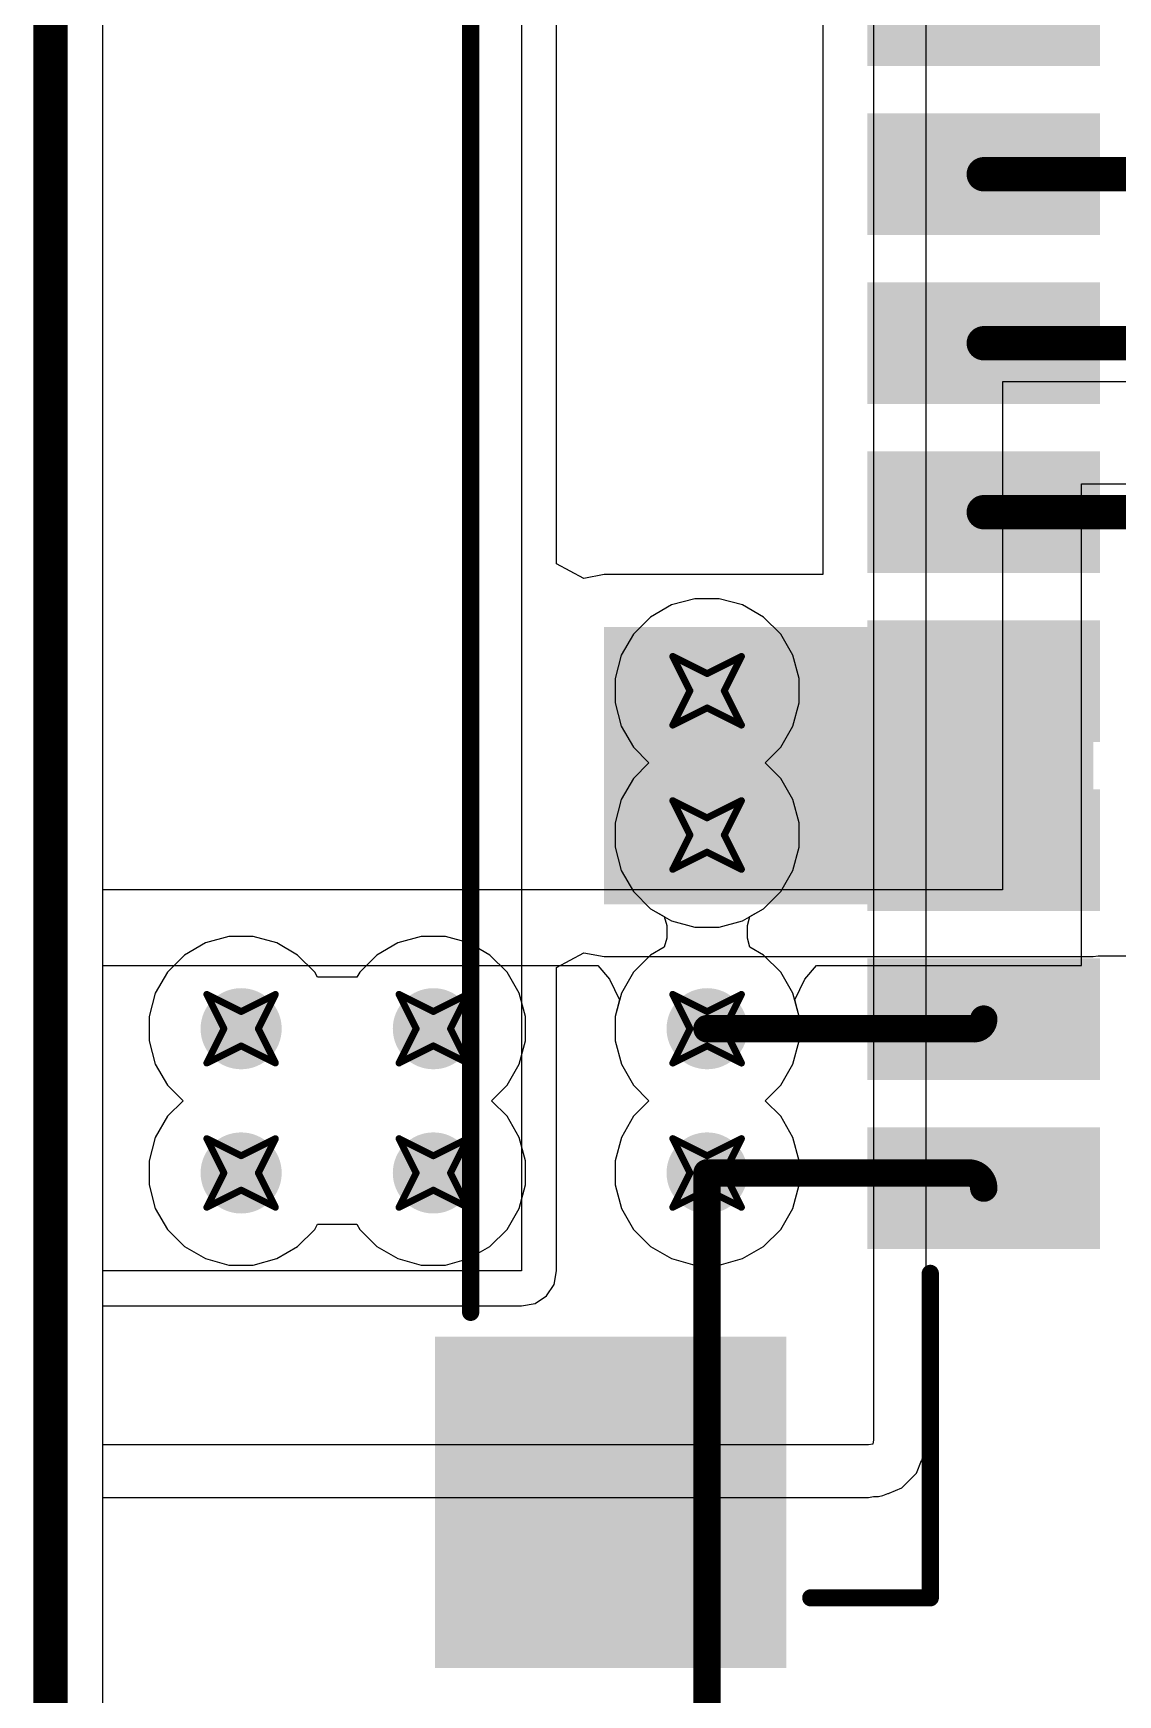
# Model space of a CAD drawing. Header units: inches. Extents: x -36 to 349, y -11 to 240.
# Drawn here: x -6.63 to 1.4, y 54.62 to 66.92 of the extents above; entities that cross this region are included whole.
import ezdxf

# ---------------------------------------------------------------- set-up
doc = ezdxf.new("R2010")
doc.units = ezdxf.units.IN
for name, color, linetype in [('Board Outline', 216, 'Continuous'), ('Bottom Layer', 5, 'Continuous'), ('Drill Drawing', 1, 'Continuous'), ('Layer 1', 16, 'Continuous'), ('Layer 2', 76, 'Continuous'), ('Top Layer', 1, 'Continuous'), ('Top Overlay', 2, 'Continuous'), ('Top Paste', 8, 'Continuous'), ('Top Solder', 216, 'Continuous'), ('Via Holes', 16, 'Continuous')]:
    doc.layers.add(name, color=color, linetype=linetype)

# ---------------------------------------------------------------- blocks, each defined once
blk = doc.blocks.new('HC_1_25_12PLT_336')
at = {"layer": 'Top Layer'}
for points in [[(-2.275, 2.19), (-1.475, 2.19), (-1.475, 0.57), (-2.275, 0.57)], [(-1.025, 2.19), (-0.225, 2.19), (-0.225, 0.57), (-1.025, 0.57)], [(0.225, 2.19), (1.025, 2.19), (1.025, 0.57), (0.225, 0.57)], [(1.475, 2.19), (2.275, 2.19), (2.275, 0.57), (1.475, 0.57)], [(2.725, 2.19), (3.525, 2.19), (3.525, 0.57), (2.725, 0.57)], [(3.975, 0.57), (3.975, 2.19), (4.775, 2.19), (4.775, 0.57)], [(5.225, 0.57), (5.225, 2.19), (6.025, 2.19), (6.025, 0.57)], [(6.475, 0.57), (6.475, 2.19), (7.275, 2.19), (7.275, 0.57)], [(8.025, -0.13), (10.375, -0.13), (10.375, -2.63), (8.025, -2.63)]]:
    blk.add_hatch(color=1, dxfattribs=at).paths.add_polyline_path(points)
at = {"layer": 'Top Paste'}
for points in [[(-2.275, 2.19), (-1.475, 2.19), (-1.475, 0.57), (-2.275, 0.57)], [(-1.025, 2.19), (-0.225, 2.19), (-0.225, 0.57), (-1.025, 0.57)], [(0.225, 2.19), (1.025, 2.19), (1.025, 0.57), (0.225, 0.57)], [(1.475, 2.19), (2.275, 2.19), (2.275, 0.57), (1.475, 0.57)], [(2.725, 2.19), (3.525, 2.19), (3.525, 0.57), (2.725, 0.57)], [(3.975, 0.57), (3.975, 2.19), (4.775, 2.19), (4.775, 0.57)], [(5.225, 0.57), (5.225, 2.19), (6.025, 2.19), (6.025, 0.57)], [(6.475, 0.57), (6.475, 2.19), (7.275, 2.19), (7.275, 0.57)], [(8.025, -0.13), (10.375, -0.13), (10.375, -2.63), (8.025, -2.63)]]:
    blk.add_hatch(color=8, dxfattribs=at).paths.add_polyline_path(points)
at = {"layer": 'Top Solder'}
for points in [[(-2.325, 2.24), (-1.425, 2.24), (-1.425, 0.52), (-2.325, 0.52)], [(-1.075, 2.24), (-0.175, 2.24), (-0.175, 0.52), (-1.075, 0.52)], [(0.175, 2.24), (1.075, 2.24), (1.075, 0.52), (0.175, 0.52)], [(1.425, 2.24), (2.325, 2.24), (2.325, 0.52), (1.425, 0.52)], [(2.675, 2.24), (3.575, 2.24), (3.575, 0.52), (2.675, 0.52)], [(3.925, 0.52), (3.925, 2.24), (4.825, 2.24), (4.825, 0.52)], [(5.175, 0.52), (5.175, 2.24), (6.075, 2.24), (6.075, 0.52)], [(6.425, 0.52), (6.425, 2.24), (7.325, 2.24), (7.325, 0.52)], [(7.975, -0.08), (10.425, -0.08), (10.425, -2.68), (7.975, -2.68)]]:
    blk.add_hatch(color=216, dxfattribs=at).paths.add_polyline_path(points)
at = {"layer": 'Top Overlay'}
for points in [[(9.906, 0.985, 0.127, 0.127, 0), (7.506, 0.985, 0.127, 0.127, 0)], [(9.906, 0.101, 0.127, 0.127, 0), (9.906, 0.985, 0.127, 0.127, 0)], [(7.794, -2.415, 0.127, 0.127, 0), (-7.794, -2.415, 0.127, 0.127, 0)]]:
    blk.add_lwpolyline(points, format="xyseb", dxfattribs=at)
for points in [[(7.474, 0.985, 0.0635, 0.0635, 1), (7.538, 0.985, 0.0635, 0.0635, 1)], [(9.874, 0.985, 0.0635, 0.0635, 1), (9.938, 0.985, 0.0635, 0.0635, 1)], [(9.874, 0.985, 0.0635, 0.0635, 1), (9.938, 0.985, 0.0635, 0.0635, 1)], [(9.874, 0.101, 0.0635, 0.0635, 1), (9.938, 0.101, 0.0635, 0.0635, 1)], [(7.762, -2.415, 0.0635, 0.0635, 1), (7.826, -2.415, 0.0635, 0.0635, 1)]]:
    blk.add_lwpolyline(points, format="xyseb", close=True, dxfattribs=at)

msp = doc.modelspace()

# ---------------------------------------------------------------- hatches: boundary and pattern name
at = {"layer": 'Bottom Layer'}
h = msp.add_hatch(color=5, dxfattribs=at)
edge = h.paths.add_edge_path()
edge.add_arc((-1.642, 62.052), 0.3, 0, 360)
h = msp.add_hatch(color=5, dxfattribs=at)
edge = h.paths.add_edge_path()
edge.add_arc((-1.642, 60.985), 0.3, 0, 360)
h = msp.add_hatch(color=5, dxfattribs=at)
edge = h.paths.add_edge_path()
edge.add_arc((-5.089, 59.552), 0.3, 0, 360)
h = msp.add_hatch(color=5, dxfattribs=at)
edge = h.paths.add_edge_path()
edge.add_arc((-3.667, 59.552), 0.3, 0, 360)
h = msp.add_hatch(color=5, dxfattribs=at)
edge = h.paths.add_edge_path()
edge.add_arc((-1.642, 59.552), 0.3, 0, 360)
h = msp.add_hatch(color=5, dxfattribs=at)
edge = h.paths.add_edge_path()
edge.add_arc((-5.089, 58.485), 0.3, 0, 360)
h = msp.add_hatch(color=5, dxfattribs=at)
edge = h.paths.add_edge_path()
edge.add_arc((-3.667, 58.485), 0.3, 0, 360)
h = msp.add_hatch(color=5, dxfattribs=at)
edge = h.paths.add_edge_path()
edge.add_arc((-1.642, 58.485), 0.3, 0, 360)
at = {"layer": 'Layer 1'}
h = msp.add_hatch(color=16, dxfattribs=at)
edge = h.paths.add_edge_path()
edge.add_arc((-1.642, 62.052), 0.3, 0, 360)
h = msp.add_hatch(color=16, dxfattribs=at)
edge = h.paths.add_edge_path()
edge.add_arc((-1.642, 60.985), 0.3, 0, 360)
h = msp.add_hatch(color=16, dxfattribs=at)
edge = h.paths.add_edge_path()
edge.add_arc((-5.089, 59.552), 0.3, 0, 360)
h = msp.add_hatch(color=16, dxfattribs=at)
edge = h.paths.add_edge_path()
edge.add_arc((-3.667, 59.552), 0.3, 0, 360)
h = msp.add_hatch(color=16, dxfattribs=at)
edge = h.paths.add_edge_path()
edge.add_arc((-1.642, 59.552), 0.3, 0, 360)
h = msp.add_hatch(color=16, dxfattribs=at)
edge = h.paths.add_edge_path()
edge.add_arc((-5.089, 58.485), 0.3, 0, 360)
h = msp.add_hatch(color=16, dxfattribs=at)
edge = h.paths.add_edge_path()
edge.add_arc((-3.667, 58.485), 0.3, 0, 360)
h = msp.add_hatch(color=16, dxfattribs=at)
edge = h.paths.add_edge_path()
edge.add_arc((-1.642, 58.485), 0.3, 0, 360)
at = {"layer": 'Layer 2'}
h = msp.add_hatch(color=76, dxfattribs=at)
edge = h.paths.add_edge_path()
edge.add_arc((-1.642, 62.052), 0.3, 0, 360)
h = msp.add_hatch(color=76, dxfattribs=at)
edge = h.paths.add_edge_path()
edge.add_arc((-1.642, 60.985), 0.3, 0, 360)
h = msp.add_hatch(color=76, dxfattribs=at)
edge = h.paths.add_edge_path()
edge.add_arc((-5.089, 59.552), 0.3, 0, 360)
h = msp.add_hatch(color=76, dxfattribs=at)
edge = h.paths.add_edge_path()
edge.add_arc((-3.667, 59.552), 0.3, 0, 360)
h = msp.add_hatch(color=76, dxfattribs=at)
edge = h.paths.add_edge_path()
edge.add_arc((-1.642, 59.552), 0.3, 0, 360)
h = msp.add_hatch(color=76, dxfattribs=at)
edge = h.paths.add_edge_path()
edge.add_arc((-5.089, 58.485), 0.3, 0, 360)
h = msp.add_hatch(color=76, dxfattribs=at)
edge = h.paths.add_edge_path()
edge.add_arc((-3.667, 58.485), 0.3, 0, 360)
h = msp.add_hatch(color=76, dxfattribs=at)
edge = h.paths.add_edge_path()
edge.add_arc((-1.642, 58.485), 0.3, 0, 360)
at = {"layer": 'Top Layer'}
msp.add_hatch(color=1, dxfattribs=at).paths.add_polyline_path([(-2.404, 60.473), (1.214, 60.473), (1.214, 62.523), (-2.404, 62.523)])
h = msp.add_hatch(color=1, dxfattribs=at)
edge = h.paths.add_edge_path()
edge.add_arc((-1.642, 62.052), 0.3, 0, 360)
h = msp.add_hatch(color=1, dxfattribs=at)
edge = h.paths.add_edge_path()
edge.add_arc((-1.642, 60.985), 0.3, 0, 360)
h = msp.add_hatch(color=1, dxfattribs=at)
edge = h.paths.add_edge_path()
edge.add_arc((-5.089, 59.552), 0.3, 0, 360)
h = msp.add_hatch(color=1, dxfattribs=at)
edge = h.paths.add_edge_path()
edge.add_arc((-3.667, 59.552), 0.3, 0, 360)
h = msp.add_hatch(color=1, dxfattribs=at)
edge = h.paths.add_edge_path()
edge.add_arc((-1.642, 59.552), 0.3, 0, 360)
h = msp.add_hatch(color=1, dxfattribs=at)
edge = h.paths.add_edge_path()
edge.add_arc((-5.089, 58.485), 0.3, 0, 360)
h = msp.add_hatch(color=1, dxfattribs=at)
edge = h.paths.add_edge_path()
edge.add_arc((-3.667, 58.485), 0.3, 0, 360)
h = msp.add_hatch(color=1, dxfattribs=at)
edge = h.paths.add_edge_path()
edge.add_arc((-1.642, 58.485), 0.3, 0, 360)
at = {"layer": 'Via Holes'}
h = msp.add_hatch(color=7, dxfattribs=at)
edge = h.paths.add_edge_path()
edge.add_arc((-1.642, 62.052), 0.15, 0, 360)
h = msp.add_hatch(color=7, dxfattribs=at)
edge = h.paths.add_edge_path()
edge.add_arc((-1.642, 60.985), 0.15, 0, 360)
h = msp.add_hatch(color=7, dxfattribs=at)
edge = h.paths.add_edge_path()
edge.add_arc((-5.089, 59.552), 0.15, 0, 360)
h = msp.add_hatch(color=7, dxfattribs=at)
edge = h.paths.add_edge_path()
edge.add_arc((-3.667, 59.552), 0.15, 0, 360)
h = msp.add_hatch(color=7, dxfattribs=at)
edge = h.paths.add_edge_path()
edge.add_arc((-1.642, 59.552), 0.15, 0, 360)
h = msp.add_hatch(color=7, dxfattribs=at)
edge = h.paths.add_edge_path()
edge.add_arc((-5.089, 58.485), 0.15, 0, 360)
h = msp.add_hatch(color=7, dxfattribs=at)
edge = h.paths.add_edge_path()
edge.add_arc((-3.667, 58.485), 0.15, 0, 360)
h = msp.add_hatch(color=7, dxfattribs=at)
edge = h.paths.add_edge_path()
edge.add_arc((-1.642, 58.485), 0.15, 0, 360)

# ---------------------------------------------------------------- linework, layer by layer
at = {"layer": 'Board Outline'}
msp.add_lwpolyline([(-6.5, -7.021, 0.254, 0.254, 0), (-6.5, 123, 0.254, 0.254, 0)], format="xyseb", dxfattribs=at)
at = {"layer": 'Bottom Layer'}
for p, q in [((-6.112, 56.473), (-6.112, 123)), ((-0.411, 73.729), (-0.411, 58.962)), ((-0.022, 58.962), (-0.022, 73.729)), ((-1.905, 62.687), (-2.06, 62.597)), ((-1.732, 62.733), (-1.905, 62.687)), ((-1.552, 62.733), (-1.732, 62.733)), ((-1.379, 62.687), (-1.552, 62.733)), ((-1.224, 62.597), (-1.379, 62.687)), ((-2.06, 62.597), (-2.187, 62.47)), ((-1.097, 62.47), (-1.224, 62.597)), ((-2.187, 62.47), (-2.277, 62.315)), ((-1.007, 62.315), (-1.097, 62.47)), ((-2.277, 62.315), (-2.323, 62.142)), ((-0.961, 62.142), (-1.007, 62.315)), ((-2.323, 62.142), (-2.323, 61.963)), ((-0.961, 61.963), (-0.961, 62.142)), ((-2.323, 61.963), (-2.277, 61.789)), ((-1.007, 61.789), (-0.961, 61.963)), ((-2.277, 61.789), (-2.187, 61.634)), ((-1.097, 61.634), (-1.007, 61.789)), ((-2.187, 61.634), (-2.072, 61.519)), ((-1.212, 61.519), (-1.097, 61.634)), ((-2.072, 61.519), (-2.187, 61.404)), ((-1.097, 61.404), (-1.212, 61.519)), ((-2.187, 61.404), (-2.277, 61.248)), ((-1.007, 61.248), (-1.097, 61.404)), ((-2.277, 61.248), (-2.323, 61.075)), ((-0.961, 61.075), (-1.007, 61.248)), ((-2.323, 61.075), (-2.323, 60.896)), ((-0.961, 60.896), (-0.961, 61.075)), ((-2.323, 60.896), (-2.277, 60.723)), ((-1.007, 60.723), (-0.961, 60.896)), ((-2.277, 60.723), (-2.187, 60.567)), ((-1.097, 60.567), (-1.007, 60.723)), ((-2.187, 60.567), (-2.06, 60.44)), ((-1.224, 60.44), (-1.097, 60.567)), ((-2.06, 60.44), (-1.959, 60.382)), ((-1.959, 60.382), (-1.94, 60.315)), ((-1.344, 60.315), (-1.325, 60.382)), ((-1.325, 60.382), (-1.224, 60.44)), ((-1.94, 60.315), (-1.94, 60.222)), ((-1.344, 60.222), (-1.344, 60.315)), ((-1.959, 60.156), (-2.06, 60.097)), ((-1.94, 60.222), (-1.959, 60.156)), ((-1.325, 60.156), (-1.344, 60.222)), ((-1.224, 60.097), (-1.325, 60.156)), ((-2.06, 60.097), (-2.187, 59.97)), ((-1.097, 59.97), (-1.224, 60.097)), ((-2.187, 59.97), (-2.276, 59.815)), ((-1.007, 59.815), (-1.097, 59.97)), ((-2.276, 59.815), (-2.323, 59.642)), ((-0.961, 59.642), (-1.007, 59.815)), ((-2.323, 59.642), (-2.323, 59.463)), ((-0.961, 59.463), (-0.961, 59.642)), ((-2.323, 59.463), (-2.276, 59.289)), ((-1.007, 59.289), (-0.961, 59.463)), ((-2.276, 59.289), (-2.187, 59.134)), ((-1.097, 59.134), (-1.007, 59.289)), ((-2.187, 59.134), (-2.072, 59.019)), ((-1.212, 59.019), (-1.097, 59.134)), ((-2.072, 59.019), (-2.187, 58.904)), ((-1.097, 58.904), (-1.212, 59.019)), ((-2.187, 58.904), (-2.276, 58.748)), ((-1.007, 58.748), (-1.097, 58.904)), ((-0.411, 58.962), (-0.411, 56.511)), ((-0.022, 56.511), (-0.022, 58.962)), ((-2.276, 58.748), (-2.323, 58.575)), ((-0.961, 58.575), (-1.007, 58.748)), ((-2.323, 58.575), (-2.323, 58.396)), ((-0.961, 58.396), (-0.961, 58.575)), ((-2.323, 58.396), (-2.276, 58.223)), ((-1.007, 58.223), (-0.961, 58.396)), ((-2.276, 58.223), (-2.187, 58.067)), ((-1.097, 58.067), (-1.007, 58.223)), ((-2.187, 58.067), (-2.06, 57.94)), ((-1.224, 57.94), (-1.097, 58.067)), ((-2.06, 57.94), (-1.905, 57.851)), ((-1.379, 57.851), (-1.224, 57.94)), ((-1.905, 57.851), (-1.732, 57.804)), ((-1.732, 57.804), (-1.552, 57.804)), ((-1.552, 57.804), (-1.379, 57.851)), ((-0.449, 56.473), (-6.112, 56.473)), ((-0.417, 56.479), (-0.449, 56.473)), ((-0.411, 56.511), (-0.417, 56.479)), ((-0.036, 56.403), (-0.03, 56.435)), ((-0.03, 56.473), (-0.022, 56.511)), ((-0.03, 56.435), (-0.03, 56.473)), ((-0.094, 56.263), (-0.055, 56.357)), ((-0.055, 56.357), (-0.052, 56.362)), ((-0.052, 56.362), (-0.051, 56.368)), ((-0.051, 56.368), (-0.036, 56.403)), ((-0.201, 56.156), (-0.094, 56.263)), ((-0.094, 56.263), (-0.094, 56.263)), ((-6.112, -7.021), (-6.112, 56.084)), ((-6.112, 56.084), (-0.449, 56.084)), ((-0.449, 56.084), (-0.411, 56.092)), ((-0.411, 56.092), (-0.373, 56.092)), ((-0.373, 56.092), (-0.341, 56.098)), ((-0.341, 56.098), (-0.306, 56.113)), ((-0.306, 56.113), (-0.3, 56.114)), ((-0.3, 56.114), (-0.295, 56.117)), ((-0.295, 56.117), (-0.201, 56.156)), ((-0.201, 56.156), (-0.201, 56.156))]:
    msp.add_line(p, q, dxfattribs=at)
at = {"layer": 'Drill Drawing'}
for points in [[(-1.896, 62.306, 0.0508, 0.0508, 0), (-1.642, 62.179, 0.0508, 0.0508, 0)], [(-1.896, 62.306, 0.0508, 0.0508, 0), (-1.769, 62.052, 0.0508, 0.0508, 0)], [(-1.642, 62.179, 0.0508, 0.0508, 0), (-1.388, 62.306, 0.0508, 0.0508, 0)], [(-1.515, 62.052, 0.0508, 0.0508, 0), (-1.388, 62.306, 0.0508, 0.0508, 0)], [(-1.896, 61.798, 0.0508, 0.0508, 0), (-1.769, 62.052, 0.0508, 0.0508, 0)], [(-1.515, 62.052, 0.0508, 0.0508, 0), (-1.388, 61.798, 0.0508, 0.0508, 0)], [(-1.896, 61.798, 0.0508, 0.0508, 0), (-1.642, 61.925, 0.0508, 0.0508, 0)], [(-1.642, 61.925, 0.0508, 0.0508, 0), (-1.388, 61.798, 0.0508, 0.0508, 0)], [(-1.896, 61.239, 0.0508, 0.0508, 0), (-1.642, 61.112, 0.0508, 0.0508, 0)], [(-1.896, 61.239, 0.0508, 0.0508, 0), (-1.769, 60.985, 0.0508, 0.0508, 0)], [(-1.642, 61.112, 0.0508, 0.0508, 0), (-1.388, 61.239, 0.0508, 0.0508, 0)], [(-1.515, 60.985, 0.0508, 0.0508, 0), (-1.388, 61.239, 0.0508, 0.0508, 0)], [(-1.896, 60.731, 0.0508, 0.0508, 0), (-1.769, 60.985, 0.0508, 0.0508, 0)], [(-1.515, 60.985, 0.0508, 0.0508, 0), (-1.388, 60.731, 0.0508, 0.0508, 0)], [(-1.896, 60.731, 0.0508, 0.0508, 0), (-1.642, 60.858, 0.0508, 0.0508, 0)], [(-1.642, 60.858, 0.0508, 0.0508, 0), (-1.388, 60.731, 0.0508, 0.0508, 0)], [(-5.343, 59.806, 0.0508, 0.0508, 0), (-5.089, 59.679, 0.0508, 0.0508, 0)], [(-5.343, 59.806, 0.0508, 0.0508, 0), (-5.216, 59.552, 0.0508, 0.0508, 0)], [(-5.089, 59.679, 0.0508, 0.0508, 0), (-4.835, 59.806, 0.0508, 0.0508, 0)], [(-4.962, 59.552, 0.0508, 0.0508, 0), (-4.835, 59.806, 0.0508, 0.0508, 0)], [(-3.921, 59.806, 0.0508, 0.0508, 0), (-3.667, 59.679, 0.0508, 0.0508, 0)], [(-3.921, 59.806, 0.0508, 0.0508, 0), (-3.794, 59.552, 0.0508, 0.0508, 0)], [(-3.667, 59.679, 0.0508, 0.0508, 0), (-3.413, 59.806, 0.0508, 0.0508, 0)], [(-3.54, 59.552, 0.0508, 0.0508, 0), (-3.413, 59.806, 0.0508, 0.0508, 0)], [(-1.896, 59.806, 0.0508, 0.0508, 0), (-1.642, 59.679, 0.0508, 0.0508, 0)], [(-1.896, 59.806, 0.0508, 0.0508, 0), (-1.769, 59.552, 0.0508, 0.0508, 0)], [(-1.642, 59.679, 0.0508, 0.0508, 0), (-1.388, 59.806, 0.0508, 0.0508, 0)], [(-1.515, 59.552, 0.0508, 0.0508, 0), (-1.388, 59.806, 0.0508, 0.0508, 0)], [(-5.343, 59.298, 0.0508, 0.0508, 0), (-5.216, 59.552, 0.0508, 0.0508, 0)], [(-4.962, 59.552, 0.0508, 0.0508, 0), (-4.835, 59.298, 0.0508, 0.0508, 0)], [(-3.921, 59.298, 0.0508, 0.0508, 0), (-3.794, 59.552, 0.0508, 0.0508, 0)], [(-3.54, 59.552, 0.0508, 0.0508, 0), (-3.413, 59.298, 0.0508, 0.0508, 0)], [(-1.896, 59.298, 0.0508, 0.0508, 0), (-1.769, 59.552, 0.0508, 0.0508, 0)], [(-1.515, 59.552, 0.0508, 0.0508, 0), (-1.388, 59.298, 0.0508, 0.0508, 0)], [(-5.343, 59.298, 0.0508, 0.0508, 0), (-5.089, 59.425, 0.0508, 0.0508, 0)], [(-5.089, 59.425, 0.0508, 0.0508, 0), (-4.835, 59.298, 0.0508, 0.0508, 0)], [(-3.921, 59.298, 0.0508, 0.0508, 0), (-3.667, 59.425, 0.0508, 0.0508, 0)], [(-3.667, 59.425, 0.0508, 0.0508, 0), (-3.413, 59.298, 0.0508, 0.0508, 0)], [(-1.896, 59.298, 0.0508, 0.0508, 0), (-1.642, 59.425, 0.0508, 0.0508, 0)], [(-1.642, 59.425, 0.0508, 0.0508, 0), (-1.388, 59.298, 0.0508, 0.0508, 0)], [(-5.343, 58.739, 0.0508, 0.0508, 0), (-5.089, 58.612, 0.0508, 0.0508, 0)], [(-5.343, 58.739, 0.0508, 0.0508, 0), (-5.216, 58.485, 0.0508, 0.0508, 0)], [(-5.089, 58.612, 0.0508, 0.0508, 0), (-4.835, 58.739, 0.0508, 0.0508, 0)], [(-4.962, 58.485, 0.0508, 0.0508, 0), (-4.835, 58.739, 0.0508, 0.0508, 0)], [(-3.921, 58.739, 0.0508, 0.0508, 0), (-3.667, 58.612, 0.0508, 0.0508, 0)], [(-3.921, 58.739, 0.0508, 0.0508, 0), (-3.794, 58.485, 0.0508, 0.0508, 0)], [(-3.667, 58.612, 0.0508, 0.0508, 0), (-3.413, 58.739, 0.0508, 0.0508, 0)], [(-3.54, 58.485, 0.0508, 0.0508, 0), (-3.413, 58.739, 0.0508, 0.0508, 0)], [(-1.896, 58.739, 0.0508, 0.0508, 0), (-1.642, 58.612, 0.0508, 0.0508, 0)], [(-1.896, 58.739, 0.0508, 0.0508, 0), (-1.769, 58.485, 0.0508, 0.0508, 0)], [(-1.642, 58.612, 0.0508, 0.0508, 0), (-1.388, 58.739, 0.0508, 0.0508, 0)], [(-1.515, 58.485, 0.0508, 0.0508, 0), (-1.388, 58.739, 0.0508, 0.0508, 0)], [(-5.343, 58.231, 0.0508, 0.0508, 0), (-5.216, 58.485, 0.0508, 0.0508, 0)], [(-4.962, 58.485, 0.0508, 0.0508, 0), (-4.835, 58.231, 0.0508, 0.0508, 0)], [(-3.921, 58.231, 0.0508, 0.0508, 0), (-3.794, 58.485, 0.0508, 0.0508, 0)], [(-3.54, 58.485, 0.0508, 0.0508, 0), (-3.413, 58.231, 0.0508, 0.0508, 0)], [(-1.896, 58.231, 0.0508, 0.0508, 0), (-1.769, 58.485, 0.0508, 0.0508, 0)], [(-1.515, 58.485, 0.0508, 0.0508, 0), (-1.388, 58.231, 0.0508, 0.0508, 0)], [(-5.343, 58.231, 0.0508, 0.0508, 0), (-5.089, 58.358, 0.0508, 0.0508, 0)], [(-5.089, 58.358, 0.0508, 0.0508, 0), (-4.835, 58.231, 0.0508, 0.0508, 0)], [(-3.921, 58.231, 0.0508, 0.0508, 0), (-3.667, 58.358, 0.0508, 0.0508, 0)], [(-3.667, 58.358, 0.0508, 0.0508, 0), (-3.413, 58.231, 0.0508, 0.0508, 0)], [(-1.896, 58.231, 0.0508, 0.0508, 0), (-1.642, 58.358, 0.0508, 0.0508, 0)], [(-1.642, 58.358, 0.0508, 0.0508, 0), (-1.388, 58.231, 0.0508, 0.0508, 0)]]:
    msp.add_lwpolyline(points, format="xyseb", dxfattribs=at)
for points in [[(-1.909, 62.306, 0.0254, 0.0254, 1), (-1.883, 62.306, 0.0254, 0.0254, 1)], [(-1.909, 62.306, 0.0254, 0.0254, 1), (-1.883, 62.306, 0.0254, 0.0254, 1)], [(-1.401, 62.306, 0.0254, 0.0254, 1), (-1.375, 62.306, 0.0254, 0.0254, 1)], [(-1.401, 62.306, 0.0254, 0.0254, 1), (-1.375, 62.306, 0.0254, 0.0254, 1)], [(-1.655, 62.179, 0.0254, 0.0254, 1), (-1.629, 62.179, 0.0254, 0.0254, 1)], [(-1.655, 62.179, 0.0254, 0.0254, 1), (-1.629, 62.179, 0.0254, 0.0254, 1)], [(-1.782, 62.052, 0.0254, 0.0254, 1), (-1.756, 62.052, 0.0254, 0.0254, 1)], [(-1.782, 62.052, 0.0254, 0.0254, 1), (-1.756, 62.052, 0.0254, 0.0254, 1)], [(-1.528, 62.052, 0.0254, 0.0254, 1), (-1.502, 62.052, 0.0254, 0.0254, 1)], [(-1.528, 62.052, 0.0254, 0.0254, 1), (-1.502, 62.052, 0.0254, 0.0254, 1)], [(-1.655, 61.925, 0.0254, 0.0254, 1), (-1.629, 61.925, 0.0254, 0.0254, 1)], [(-1.655, 61.925, 0.0254, 0.0254, 1), (-1.629, 61.925, 0.0254, 0.0254, 1)], [(-1.909, 61.798, 0.0254, 0.0254, 1), (-1.883, 61.798, 0.0254, 0.0254, 1)], [(-1.909, 61.798, 0.0254, 0.0254, 1), (-1.883, 61.798, 0.0254, 0.0254, 1)], [(-1.401, 61.798, 0.0254, 0.0254, 1), (-1.375, 61.798, 0.0254, 0.0254, 1)], [(-1.401, 61.798, 0.0254, 0.0254, 1), (-1.375, 61.798, 0.0254, 0.0254, 1)], [(-1.909, 61.239, 0.0254, 0.0254, 1), (-1.883, 61.239, 0.0254, 0.0254, 1)], [(-1.909, 61.239, 0.0254, 0.0254, 1), (-1.883, 61.239, 0.0254, 0.0254, 1)], [(-1.401, 61.239, 0.0254, 0.0254, 1), (-1.375, 61.239, 0.0254, 0.0254, 1)], [(-1.401, 61.239, 0.0254, 0.0254, 1), (-1.375, 61.239, 0.0254, 0.0254, 1)], [(-1.655, 61.112, 0.0254, 0.0254, 1), (-1.629, 61.112, 0.0254, 0.0254, 1)], [(-1.655, 61.112, 0.0254, 0.0254, 1), (-1.629, 61.112, 0.0254, 0.0254, 1)], [(-1.782, 60.985, 0.0254, 0.0254, 1), (-1.756, 60.985, 0.0254, 0.0254, 1)], [(-1.782, 60.985, 0.0254, 0.0254, 1), (-1.756, 60.985, 0.0254, 0.0254, 1)], [(-1.528, 60.985, 0.0254, 0.0254, 1), (-1.502, 60.985, 0.0254, 0.0254, 1)], [(-1.528, 60.985, 0.0254, 0.0254, 1), (-1.502, 60.985, 0.0254, 0.0254, 1)], [(-1.655, 60.858, 0.0254, 0.0254, 1), (-1.629, 60.858, 0.0254, 0.0254, 1)], [(-1.655, 60.858, 0.0254, 0.0254, 1), (-1.629, 60.858, 0.0254, 0.0254, 1)], [(-1.909, 60.731, 0.0254, 0.0254, 1), (-1.883, 60.731, 0.0254, 0.0254, 1)], [(-1.909, 60.731, 0.0254, 0.0254, 1), (-1.883, 60.731, 0.0254, 0.0254, 1)], [(-1.401, 60.731, 0.0254, 0.0254, 1), (-1.375, 60.731, 0.0254, 0.0254, 1)], [(-1.401, 60.731, 0.0254, 0.0254, 1), (-1.375, 60.731, 0.0254, 0.0254, 1)], [(-5.356, 59.806, 0.0254, 0.0254, 1), (-5.331, 59.806, 0.0254, 0.0254, 1)], [(-5.356, 59.806, 0.0254, 0.0254, 1), (-5.331, 59.806, 0.0254, 0.0254, 1)], [(-4.848, 59.806, 0.0254, 0.0254, 1), (-4.823, 59.806, 0.0254, 0.0254, 1)], [(-4.848, 59.806, 0.0254, 0.0254, 1), (-4.823, 59.806, 0.0254, 0.0254, 1)], [(-3.934, 59.806, 0.0254, 0.0254, 1), (-3.908, 59.806, 0.0254, 0.0254, 1)], [(-3.934, 59.806, 0.0254, 0.0254, 1), (-3.908, 59.806, 0.0254, 0.0254, 1)], [(-3.426, 59.806, 0.0254, 0.0254, 1), (-3.4, 59.806, 0.0254, 0.0254, 1)], [(-3.426, 59.806, 0.0254, 0.0254, 1), (-3.4, 59.806, 0.0254, 0.0254, 1)], [(-1.909, 59.806, 0.0254, 0.0254, 1), (-1.883, 59.806, 0.0254, 0.0254, 1)], [(-1.909, 59.806, 0.0254, 0.0254, 1), (-1.883, 59.806, 0.0254, 0.0254, 1)], [(-1.401, 59.806, 0.0254, 0.0254, 1), (-1.375, 59.806, 0.0254, 0.0254, 1)], [(-1.401, 59.806, 0.0254, 0.0254, 1), (-1.375, 59.806, 0.0254, 0.0254, 1)], [(-5.102, 59.679, 0.0254, 0.0254, 1), (-5.077, 59.679, 0.0254, 0.0254, 1)], [(-5.102, 59.679, 0.0254, 0.0254, 1), (-5.077, 59.679, 0.0254, 0.0254, 1)], [(-3.68, 59.679, 0.0254, 0.0254, 1), (-3.654, 59.679, 0.0254, 0.0254, 1)], [(-3.68, 59.679, 0.0254, 0.0254, 1), (-3.654, 59.679, 0.0254, 0.0254, 1)], [(-1.655, 59.679, 0.0254, 0.0254, 1), (-1.629, 59.679, 0.0254, 0.0254, 1)], [(-1.655, 59.679, 0.0254, 0.0254, 1), (-1.629, 59.679, 0.0254, 0.0254, 1)], [(-5.229, 59.552, 0.0254, 0.0254, 1), (-5.204, 59.552, 0.0254, 0.0254, 1)], [(-5.229, 59.552, 0.0254, 0.0254, 1), (-5.204, 59.552, 0.0254, 0.0254, 1)], [(-4.975, 59.552, 0.0254, 0.0254, 1), (-4.95, 59.552, 0.0254, 0.0254, 1)], [(-4.975, 59.552, 0.0254, 0.0254, 1), (-4.95, 59.552, 0.0254, 0.0254, 1)], [(-3.807, 59.552, 0.0254, 0.0254, 1), (-3.781, 59.552, 0.0254, 0.0254, 1)], [(-3.807, 59.552, 0.0254, 0.0254, 1), (-3.781, 59.552, 0.0254, 0.0254, 1)], [(-3.553, 59.552, 0.0254, 0.0254, 1), (-3.527, 59.552, 0.0254, 0.0254, 1)], [(-3.553, 59.552, 0.0254, 0.0254, 1), (-3.527, 59.552, 0.0254, 0.0254, 1)], [(-1.782, 59.552, 0.0254, 0.0254, 1), (-1.756, 59.552, 0.0254, 0.0254, 1)], [(-1.782, 59.552, 0.0254, 0.0254, 1), (-1.756, 59.552, 0.0254, 0.0254, 1)], [(-1.528, 59.552, 0.0254, 0.0254, 1), (-1.502, 59.552, 0.0254, 0.0254, 1)], [(-1.528, 59.552, 0.0254, 0.0254, 1), (-1.502, 59.552, 0.0254, 0.0254, 1)], [(-5.102, 59.425, 0.0254, 0.0254, 1), (-5.077, 59.425, 0.0254, 0.0254, 1)], [(-5.102, 59.425, 0.0254, 0.0254, 1), (-5.077, 59.425, 0.0254, 0.0254, 1)], [(-3.68, 59.425, 0.0254, 0.0254, 1), (-3.654, 59.425, 0.0254, 0.0254, 1)], [(-3.68, 59.425, 0.0254, 0.0254, 1), (-3.654, 59.425, 0.0254, 0.0254, 1)], [(-1.655, 59.425, 0.0254, 0.0254, 1), (-1.629, 59.425, 0.0254, 0.0254, 1)], [(-1.655, 59.425, 0.0254, 0.0254, 1), (-1.629, 59.425, 0.0254, 0.0254, 1)], [(-5.356, 59.298, 0.0254, 0.0254, 1), (-5.331, 59.298, 0.0254, 0.0254, 1)], [(-5.356, 59.298, 0.0254, 0.0254, 1), (-5.331, 59.298, 0.0254, 0.0254, 1)], [(-4.848, 59.298, 0.0254, 0.0254, 1), (-4.823, 59.298, 0.0254, 0.0254, 1)], [(-4.848, 59.298, 0.0254, 0.0254, 1), (-4.823, 59.298, 0.0254, 0.0254, 1)], [(-3.934, 59.298, 0.0254, 0.0254, 1), (-3.908, 59.298, 0.0254, 0.0254, 1)], [(-3.934, 59.298, 0.0254, 0.0254, 1), (-3.908, 59.298, 0.0254, 0.0254, 1)], [(-3.426, 59.298, 0.0254, 0.0254, 1), (-3.4, 59.298, 0.0254, 0.0254, 1)], [(-3.426, 59.298, 0.0254, 0.0254, 1), (-3.4, 59.298, 0.0254, 0.0254, 1)], [(-1.909, 59.298, 0.0254, 0.0254, 1), (-1.883, 59.298, 0.0254, 0.0254, 1)], [(-1.909, 59.298, 0.0254, 0.0254, 1), (-1.883, 59.298, 0.0254, 0.0254, 1)], [(-1.401, 59.298, 0.0254, 0.0254, 1), (-1.375, 59.298, 0.0254, 0.0254, 1)], [(-1.401, 59.298, 0.0254, 0.0254, 1), (-1.375, 59.298, 0.0254, 0.0254, 1)], [(-5.356, 58.739, 0.0254, 0.0254, 1), (-5.331, 58.739, 0.0254, 0.0254, 1)], [(-5.356, 58.739, 0.0254, 0.0254, 1), (-5.331, 58.739, 0.0254, 0.0254, 1)], [(-4.848, 58.739, 0.0254, 0.0254, 1), (-4.823, 58.739, 0.0254, 0.0254, 1)], [(-4.848, 58.739, 0.0254, 0.0254, 1), (-4.823, 58.739, 0.0254, 0.0254, 1)], [(-3.934, 58.739, 0.0254, 0.0254, 1), (-3.908, 58.739, 0.0254, 0.0254, 1)], [(-3.934, 58.739, 0.0254, 0.0254, 1), (-3.908, 58.739, 0.0254, 0.0254, 1)], [(-3.426, 58.739, 0.0254, 0.0254, 1), (-3.4, 58.739, 0.0254, 0.0254, 1)], [(-3.426, 58.739, 0.0254, 0.0254, 1), (-3.4, 58.739, 0.0254, 0.0254, 1)], [(-1.909, 58.739, 0.0254, 0.0254, 1), (-1.883, 58.739, 0.0254, 0.0254, 1)], [(-1.909, 58.739, 0.0254, 0.0254, 1), (-1.883, 58.739, 0.0254, 0.0254, 1)], [(-1.401, 58.739, 0.0254, 0.0254, 1), (-1.375, 58.739, 0.0254, 0.0254, 1)], [(-1.401, 58.739, 0.0254, 0.0254, 1), (-1.375, 58.739, 0.0254, 0.0254, 1)], [(-5.102, 58.612, 0.0254, 0.0254, 1), (-5.077, 58.612, 0.0254, 0.0254, 1)], [(-5.102, 58.612, 0.0254, 0.0254, 1), (-5.077, 58.612, 0.0254, 0.0254, 1)], [(-3.68, 58.612, 0.0254, 0.0254, 1), (-3.654, 58.612, 0.0254, 0.0254, 1)], [(-3.68, 58.612, 0.0254, 0.0254, 1), (-3.654, 58.612, 0.0254, 0.0254, 1)], [(-1.655, 58.612, 0.0254, 0.0254, 1), (-1.629, 58.612, 0.0254, 0.0254, 1)], [(-1.655, 58.612, 0.0254, 0.0254, 1), (-1.629, 58.612, 0.0254, 0.0254, 1)], [(-5.229, 58.485, 0.0254, 0.0254, 1), (-5.204, 58.485, 0.0254, 0.0254, 1)], [(-5.229, 58.485, 0.0254, 0.0254, 1), (-5.204, 58.485, 0.0254, 0.0254, 1)], [(-4.975, 58.485, 0.0254, 0.0254, 1), (-4.95, 58.485, 0.0254, 0.0254, 1)], [(-4.975, 58.485, 0.0254, 0.0254, 1), (-4.95, 58.485, 0.0254, 0.0254, 1)], [(-3.807, 58.485, 0.0254, 0.0254, 1), (-3.781, 58.485, 0.0254, 0.0254, 1)], [(-3.807, 58.485, 0.0254, 0.0254, 1), (-3.781, 58.485, 0.0254, 0.0254, 1)], [(-3.553, 58.485, 0.0254, 0.0254, 1), (-3.527, 58.485, 0.0254, 0.0254, 1)], [(-3.553, 58.485, 0.0254, 0.0254, 1), (-3.527, 58.485, 0.0254, 0.0254, 1)], [(-1.782, 58.485, 0.0254, 0.0254, 1), (-1.756, 58.485, 0.0254, 0.0254, 1)], [(-1.782, 58.485, 0.0254, 0.0254, 1), (-1.756, 58.485, 0.0254, 0.0254, 1)], [(-1.528, 58.485, 0.0254, 0.0254, 1), (-1.502, 58.485, 0.0254, 0.0254, 1)], [(-1.528, 58.485, 0.0254, 0.0254, 1), (-1.502, 58.485, 0.0254, 0.0254, 1)], [(-5.102, 58.358, 0.0254, 0.0254, 1), (-5.077, 58.358, 0.0254, 0.0254, 1)], [(-5.102, 58.358, 0.0254, 0.0254, 1), (-5.077, 58.358, 0.0254, 0.0254, 1)], [(-3.68, 58.358, 0.0254, 0.0254, 1), (-3.654, 58.358, 0.0254, 0.0254, 1)], [(-3.68, 58.358, 0.0254, 0.0254, 1), (-3.654, 58.358, 0.0254, 0.0254, 1)], [(-1.655, 58.358, 0.0254, 0.0254, 1), (-1.629, 58.358, 0.0254, 0.0254, 1)], [(-1.655, 58.358, 0.0254, 0.0254, 1), (-1.629, 58.358, 0.0254, 0.0254, 1)], [(-5.356, 58.231, 0.0254, 0.0254, 1), (-5.331, 58.231, 0.0254, 0.0254, 1)], [(-5.356, 58.231, 0.0254, 0.0254, 1), (-5.331, 58.231, 0.0254, 0.0254, 1)], [(-4.848, 58.231, 0.0254, 0.0254, 1), (-4.823, 58.231, 0.0254, 0.0254, 1)], [(-4.848, 58.231, 0.0254, 0.0254, 1), (-4.823, 58.231, 0.0254, 0.0254, 1)], [(-3.934, 58.231, 0.0254, 0.0254, 1), (-3.908, 58.231, 0.0254, 0.0254, 1)], [(-3.934, 58.231, 0.0254, 0.0254, 1), (-3.908, 58.231, 0.0254, 0.0254, 1)], [(-3.426, 58.231, 0.0254, 0.0254, 1), (-3.4, 58.231, 0.0254, 0.0254, 1)], [(-3.426, 58.231, 0.0254, 0.0254, 1), (-3.4, 58.231, 0.0254, 0.0254, 1)], [(-1.909, 58.231, 0.0254, 0.0254, 1), (-1.883, 58.231, 0.0254, 0.0254, 1)], [(-1.909, 58.231, 0.0254, 0.0254, 1), (-1.883, 58.231, 0.0254, 0.0254, 1)], [(-1.401, 58.231, 0.0254, 0.0254, 1), (-1.375, 58.231, 0.0254, 0.0254, 1)], [(-1.401, 58.231, 0.0254, 0.0254, 1), (-1.375, 58.231, 0.0254, 0.0254, 1)]]:
    msp.add_lwpolyline(points, format="xyseb", close=True, dxfattribs=at)
at = {"layer": 'Layer 1'}
for p, q in [((-6.112, -7.021), (-6.112, 123)), ((-1.905, 62.687), (-2.06, 62.597)), ((-1.732, 62.733), (-1.905, 62.687)), ((-1.552, 62.733), (-1.732, 62.733)), ((-1.379, 62.687), (-1.552, 62.733)), ((-1.224, 62.597), (-1.379, 62.687)), ((-2.06, 62.597), (-2.187, 62.47)), ((-1.097, 62.47), (-1.224, 62.597)), ((-2.187, 62.47), (-2.277, 62.315)), ((-1.007, 62.315), (-1.097, 62.47)), ((-2.277, 62.315), (-2.323, 62.142)), ((-0.961, 62.142), (-1.007, 62.315)), ((-2.323, 62.142), (-2.323, 61.963)), ((-0.961, 61.963), (-0.961, 62.142)), ((-2.323, 61.963), (-2.277, 61.789)), ((-1.007, 61.789), (-0.961, 61.963)), ((-2.277, 61.789), (-2.187, 61.634)), ((-1.097, 61.634), (-1.007, 61.789)), ((-2.187, 61.634), (-2.072, 61.519)), ((-1.212, 61.519), (-1.097, 61.634)), ((-2.072, 61.519), (-2.187, 61.404)), ((-1.097, 61.404), (-1.212, 61.519)), ((-2.187, 61.404), (-2.277, 61.248)), ((-1.007, 61.248), (-1.097, 61.404)), ((-2.277, 61.248), (-2.323, 61.075)), ((-0.961, 61.075), (-1.007, 61.248)), ((-2.323, 61.075), (-2.323, 60.896)), ((-0.961, 60.896), (-0.961, 61.075)), ((-2.323, 60.896), (-2.277, 60.723)), ((-1.007, 60.723), (-0.961, 60.896)), ((-2.277, 60.723), (-2.187, 60.567)), ((-1.097, 60.567), (-1.007, 60.723)), ((-2.187, 60.567), (-2.06, 60.44)), ((-1.224, 60.44), (-1.097, 60.567)), ((-2.06, 60.44), (-1.905, 60.351)), ((-1.905, 60.351), (-1.732, 60.304)), ((-1.552, 60.304), (-1.379, 60.351)), ((-1.379, 60.351), (-1.224, 60.44)), ((-5.179, 60.233), (-5.352, 60.187)), ((-5, 60.233), (-5.179, 60.233)), ((-4.826, 60.187), (-5, 60.233)), ((-3.757, 60.233), (-3.93, 60.187)), ((-3.577, 60.233), (-3.757, 60.233)), ((-3.404, 60.187), (-3.577, 60.233)), ((-1.732, 60.304), (-1.552, 60.304)), ((-5.352, 60.187), (-5.507, 60.097)), ((-4.671, 60.097), (-4.826, 60.187)), ((-3.93, 60.187), (-4.085, 60.097)), ((-3.249, 60.097), (-3.404, 60.187)), ((-5.507, 60.097), (-5.634, 59.97)), ((-4.544, 59.97), (-4.671, 60.097)), ((-4.085, 60.097), (-4.212, 59.97)), ((-3.122, 59.97), (-3.249, 60.097)), ((-5.634, 59.97), (-5.724, 59.815)), ((-4.523, 59.933), (-4.544, 59.97)), ((-4.234, 59.933), (-4.523, 59.933)), ((-4.212, 59.97), (-4.234, 59.933)), ((-3.032, 59.815), (-3.122, 59.97)), ((-5.724, 59.815), (-5.77, 59.642)), ((-2.986, 59.642), (-3.032, 59.815)), ((-5.77, 59.642), (-5.77, 59.463)), ((-2.986, 59.463), (-2.986, 59.642)), ((-5.77, 59.463), (-5.724, 59.289)), ((-3.032, 59.289), (-2.986, 59.463)), ((-5.724, 59.289), (-5.634, 59.134)), ((-3.122, 59.134), (-3.032, 59.289)), ((-5.634, 59.134), (-5.519, 59.019)), ((-3.237, 59.019), (-3.122, 59.134)), ((-5.519, 59.019), (-5.634, 58.904)), ((-3.122, 58.904), (-3.237, 59.019)), ((-5.634, 58.904), (-5.724, 58.748)), ((-3.032, 58.748), (-3.122, 58.904)), ((-5.724, 58.748), (-5.77, 58.575)), ((-2.986, 58.575), (-3.032, 58.748)), ((-5.77, 58.575), (-5.77, 58.396)), ((-2.986, 58.396), (-2.986, 58.575)), ((-5.77, 58.396), (-5.724, 58.223)), ((-3.032, 58.223), (-2.986, 58.396)), ((-5.724, 58.223), (-5.634, 58.067)), ((-3.122, 58.067), (-3.032, 58.223)), ((-5.634, 58.067), (-5.507, 57.94)), ((-4.671, 57.94), (-4.544, 58.067)), ((-4.544, 58.067), (-4.523, 58.105)), ((-4.523, 58.105), (-4.234, 58.105)), ((-4.234, 58.105), (-4.212, 58.067)), ((-4.212, 58.067), (-4.085, 57.94)), ((-3.249, 57.94), (-3.122, 58.067)), ((-5.507, 57.94), (-5.352, 57.851)), ((-4.826, 57.851), (-4.671, 57.94)), ((-4.085, 57.94), (-3.93, 57.851)), ((-3.404, 57.851), (-3.249, 57.94)), ((-5.352, 57.851), (-5.179, 57.804)), ((-5.179, 57.804), (-5, 57.804)), ((-5, 57.804), (-4.826, 57.851)), ((-3.93, 57.851), (-3.757, 57.804)), ((-3.757, 57.804), (-3.577, 57.804)), ((-3.577, 57.804), (-3.404, 57.851))]:
    msp.add_line(p, q, dxfattribs=at)
at = {"layer": 'Layer 2'}
for p, q in [((-6.112, 60.579), (-6.112, 123)), ((23.656, 64.338), (0.544, 64.338)), ((0.544, 64.338), (0.544, 60.579)), ((1.127, 60.02), (1.127, 63.582)), ((1.127, 63.582), (3.523, 63.582)), ((0.544, 60.579), (-6.112, 60.579)), ((-6.112, -7.021), (-6.112, 60.02)), ((-6.112, 60.02), (-2.451, 60.02)), ((-2.451, 60.02), (-2.365, 59.919)), ((-0.919, 59.919), (-0.832, 60.02)), ((-0.832, 60.02), (1.127, 60.02)), ((-2.365, 59.919), (-2.29, 59.766)), ((-0.994, 59.766), (-0.919, 59.919)), ((-2.29, 59.766), (-2.323, 59.642)), ((-0.961, 59.642), (-0.994, 59.766)), ((-2.323, 59.642), (-2.323, 59.463)), ((-0.961, 59.463), (-0.961, 59.642)), ((-2.323, 59.463), (-2.276, 59.289)), ((-1.007, 59.289), (-0.961, 59.463)), ((-2.276, 59.289), (-2.187, 59.134)), ((-1.097, 59.134), (-1.007, 59.289)), ((-2.187, 59.134), (-2.072, 59.019)), ((-1.212, 59.019), (-1.097, 59.134)), ((-2.072, 59.019), (-2.187, 58.904)), ((-1.097, 58.904), (-1.212, 59.019)), ((-2.187, 58.904), (-2.276, 58.748)), ((-1.007, 58.748), (-1.097, 58.904)), ((-2.276, 58.748), (-2.323, 58.575)), ((-0.961, 58.575), (-1.007, 58.748)), ((-2.323, 58.575), (-2.323, 58.396)), ((-0.961, 58.396), (-0.961, 58.575)), ((-2.323, 58.396), (-2.276, 58.223)), ((-1.007, 58.223), (-0.961, 58.396)), ((-2.276, 58.223), (-2.187, 58.067)), ((-1.097, 58.067), (-1.007, 58.223)), ((-2.187, 58.067), (-2.06, 57.94)), ((-1.224, 57.94), (-1.097, 58.067)), ((-2.06, 57.94), (-1.905, 57.851)), ((-1.379, 57.851), (-1.224, 57.94)), ((-1.905, 57.851), (-1.732, 57.804)), ((-1.732, 57.804), (-1.552, 57.804)), ((-1.552, 57.804), (-1.379, 57.851))]:
    msp.add_line(p, q, dxfattribs=at)
at = {"layer": 'Top Layer'}
for p, q in [((-6.112, 57.76), (-6.112, 79.248)), ((-3.014, 72.825), (-3.014, 57.76)), ((-2.755, 62.992), (-2.755, 72.825)), ((-0.787, 67.592), (-0.787, 66.342)), ((-0.787, 66.342), (-0.787, 65.092)), ((-0.787, 65.092), (-0.787, 63.842)), ((-0.787, 63.842), (-0.787, 62.912)), ((-2.553, 62.882), (-2.755, 62.992)), ((-2.404, 62.912), (-2.553, 62.882)), ((-0.787, 62.912), (-2.404, 62.912)), ((-2.755, 60.005), (-2.553, 60.114)), ((-2.553, 60.114), (-2.404, 60.085)), ((-2.755, 57.76), (-2.755, 60.005)), ((-2.404, 60.085), (1.214, 60.085)), ((1.214, 60.085), (1.252, 60.092)), ((1.252, 60.092), (1.595, 60.092)), ((-3.014, 57.76), (-6.112, 57.76)), ((-2.83, 57.576), (-2.774, 57.66)), ((-2.774, 57.66), (-2.755, 57.76)), ((-2.914, 57.52), (-2.83, 57.576)), ((-6.112, -7.021), (-6.112, 57.501)), ((-6.112, 57.501), (-3.014, 57.501)), ((-3.014, 57.501), (-2.914, 57.52))]:
    msp.add_line(p, q, dxfattribs=at)
for points in [[(0.404, 65.873, 0.254, 0.254, 0), (1.903, 65.873, 0.254, 0.254, 0)], [(0.404, 64.623, 0.254, 0.254, 0), (2.018, 64.623, 0.254, 0.254, 0)], [(0.404, 63.373, 0.254, 0.254, 0), (2.034, 63.373, 0.254, 0.254, 0)], [(-1.642, 59.552, 0.203, 0.203, 0), (0.333, 59.552, 0.203, 0.203, 0)], [(0.404, 59.623, 0.203, 0.203, -0.414214), (0.333, 59.552, 0.203, 0.203, 0)], [(-1.642, 58.485, 0.203, 0.203, 0), (0.292, 58.485, 0.203, 0.203, 0)], [(-1.642, 51.473, 0.203, 0.203, 0), (-1.642, 58.485, 0.203, 0.203, 0)], [(0.292, 58.485, 0.203, 0.203, -0.414214), (0.404, 58.373, 0.203, 0.203, 0)]]:
    msp.add_lwpolyline(points, format="xyseb", dxfattribs=at)
for points in [[(0.341, 65.873, 0.127, 0.127, 1), (0.468, 65.873, 0.127, 0.127, 1)], [(0.341, 64.623, 0.127, 0.127, 1), (0.468, 64.623, 0.127, 0.127, 1)], [(0.341, 63.373, 0.127, 0.127, 1), (0.468, 63.373, 0.127, 0.127, 1)], [(-1.693, 59.552, 0.102, 0.102, 1), (-1.591, 59.552, 0.102, 0.102, 1)], [(0.282, 59.552, 0.102, 0.102, 1), (0.384, 59.552, 0.102, 0.102, 1)], [(0.282, 59.552, 0.102, 0.102, 1), (0.384, 59.552, 0.102, 0.102, 1)], [(0.354, 59.623, 0.102, 0.102, 1), (0.455, 59.623, 0.102, 0.102, 1)], [(-1.693, 58.485, 0.102, 0.102, 1), (-1.591, 58.485, 0.102, 0.102, 1)], [(-1.693, 58.485, 0.102, 0.102, 1), (-1.591, 58.485, 0.102, 0.102, 1)], [(0.242, 58.485, 0.102, 0.102, 1), (0.343, 58.485, 0.102, 0.102, 1)], [(0.242, 58.485, 0.102, 0.102, 1), (0.343, 58.485, 0.102, 0.102, 1)], [(0.354, 58.373, 0.102, 0.102, 1), (0.455, 58.373, 0.102, 0.102, 1)]]:
    msp.add_lwpolyline(points, format="xyseb", close=True, dxfattribs=at)

# ---------------------------------------------------------------- block references
at = {"rotation": 270}
msp.add_blockref('HC_1_25_12PLT_336', (-0.976, 65.248), dxfattribs=at)

doc.saveas('drawing.dxf')
